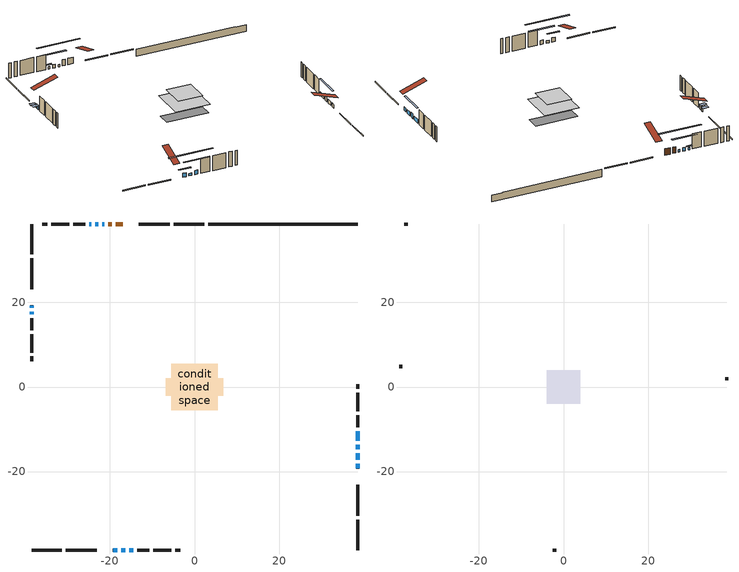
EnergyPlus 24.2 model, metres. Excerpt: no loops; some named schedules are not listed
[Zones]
conditioned space
 floor outside (Floor1 construction): -0.55,-0.55 -0.55,0.55 0.55,0.55 0.55,-0.55 z0.19
 floor adiabatic (AdiabaticFloorConstruction): -5.53,-5.53 -5.53,5.53 5.53,5.53 5.53,-5.53 z2.63
 floor foundation (Slab1 construction): -6.76,-2.08 -6.76,2.08 6.76,2.08 6.76,-2.08 z-2.13
 wall outside (RimJoist1 construction): 2.27,38.55 -4.91,38.55 / -38.55,-38.55 -31.38,-38.55 / -38.55,38.55 -38.55,31.38 / 38.55,-38.55 38.55,-31.38 z0.19:0.49
 wall outside (RimJoist2 construction): -5.84,38.55 -13.13,38.55 / -30.45,-38.55 -23.15,-38.55 / -38.55,30.45 -38.55,23.15 / 38.55,-30.45 38.55,-23.15 z0.19:0.49
 wall outside (AdiabaticWallConstruction 1): -17.01,38.55 -18.66,38.55 / -19.59,38.55 -20.45,38.55 z0.19:2.22
 wall outside (AdiabaticWallConstruction): -38.55,19.28 -38.55,18.72 z0.19:1.11; 38.55,-19.28 38.55,-18.13 / 38.55,-17.2 38.55,-15.68 / 38.55,-12.71 38.55,-10.42 z0.19:1.41; -19.28,-38.55 -18.26,-38.55 / -15.49,-38.55 -14.47,-38.55 z0.19:1.51; -21.37,38.55 -21.83,38.55 / -17.33,-38.55 -16.41,-38.55 / -24.45,38.55 -24.91,38.55 z0.19:0.95; 38.55,-14.75 38.55,-13.63 z0.19:1.71; -22.76,38.55 -23.52,38.55 z0.19:1.21; -38.55,17.79 -38.55,17.18 z0.19:1.31
 wall outside (Wall1 construction): -25.84,38.55 -28.71,38.55 / -13.54,-38.55 -10.67,-38.55 / -38.55,16.25 -38.55,13.38 / 38.55,-9.49 38.55,-6.62 z0.19:5.07
 wall outside (Wall2 construction): -29.64,38.55 -33.93,38.55 / -9.74,-38.55 -5.45,-38.55 / -38.55,12.45 -38.55,8.16 / 38.55,-5.69 38.55,-1.4 z0.19:5.07
 wall outside (Wall3 construction): -34.86,38.55 -35.95,38.55 / -4.52,-38.55 -3.42,-38.55 / -38.55,7.23 -38.55,6.14 / 38.55,-0.47 38.55,0.62 z0.19:5.07
 wall foundation (FoundationWall1 construction): 3.19,38.55,-2.13 3.19,38.55,0.19 35.01,38.55,0.19 35.01,38.55,-0.11 38.55,38.55,-0.11 38.55,38.55,-2.13
 window (WindowConstruction 8): -38.55,19.27 -38.55,18.72 z0.19:1.1
 window (WindowConstruction 5): 38.55,-19.27 38.55,-18.13 z0.19:1.41
 window (WindowConstruction 6): 38.55,-17.2 38.55,-15.68 z0.19:1.41
 window (WindowConstruction 7): -19.27,-38.55 -18.26,-38.55 z0.19:1.51
 window (WindowConstruction 10): -21.38,38.55 -21.83,38.55 z0.19:0.95
 window (WindowConstruction 11): -17.33,-38.55 -16.41,-38.55 z0.19:0.95
 window (WindowConstruction 9): 38.55,-14.75 38.55,-13.64 z0.19:1.71
 window (WindowConstruction): 38.55,-12.71 38.55,-10.42 z0.19:1.41
 window (WindowConstruction 1): -22.76,38.55 -23.52,38.55 z0.19:1.2
 window (WindowConstruction 2): -15.48,-38.55 -14.47,-38.55 z0.19:1.51
 window (WindowConstruction 3): -38.55,17.79 -38.55,17.18 z0.19:1.31
 window (WindowConstruction 4): -24.45,38.55 -24.91,38.55 z0.19:0.95
 door (Door): -17.01,38.55 -18.66,38.55 z0.19:2.22
 door (Door 1): -19.59,38.55 -20.45,38.55 z0.19:2.22
 ceiling adiabatic (AdiabaticFloorConstruction): 5.53,-5.53 5.53,5.53 -5.53,5.53 -5.53,-5.53 z2.63
attic - vented
 floor to conditioned space (Floor2 construction Reversed): -3.93,-3.93 -3.93,3.93 3.93,3.93 3.93,-3.93 z5.07
 wall outside (Wall4 construction): -36.88,38.55 -37.62,38.55 / -2.49,-38.55 -1.75,-38.55 / -38.55,5.21 -38.55,4.47 / 38.55,1.55 38.55,2.29 z0.19:5.07
 roof outside (Roof1 construction): -16.08,38.55,5.07 -16.08,30.89,7.62 -14.06,30.89,7.62 -14.06,38.55,5.07; -20.2,-38.55,5.07 -20.2,-30.89,7.62 -22.22,-30.89,7.62 -22.22,-38.55,5.07; -38.55,20.2,5.07 -30.89,20.2,7.62 -30.89,22.22,7.62 -38.55,22.22,5.07; 38.55,-20.2,5.07 30.89,-20.2,7.62 30.89,-22.22,7.62 38.55,-22.22,5.07
shading: -38.55,18.42 -38.55,19.57 -40.38,19.57 -40.38,18.42 z1.4; -16.74,-38.55 -20.8,-38.55 -20.8,-39.01 -16.74,-39.01 z3.03; -28.54,38.55 -14.67,38.55 -14.67,39.01 -28.54,39.01 z7.66; -9.7,-38.55 -24.04,-38.55 -24.04,-39.01 -9.7,-39.01 z7.66; 38.55,-9.97 38.55,-18.41 39.01,-18.41 39.01,-9.97 z5.37; -27.18,38.55 -19.1,38.55 -19.1,39.01 -27.18,39.01 z4.87; -10.81,-38.55 -19.14,-38.55 -19.14,-39.01 -10.81,-39.01 z5.17; -38.55,16.88 -38.55,18.09 -40.38,18.09 -40.38,16.88 z1.61; -25.52,38.55 -23.84,38.55 -23.84,39.01 -25.52,39.01 z1.56
[Building]
Building 1: Terrain=Suburbs
[Site:Location]
London AP_ON: Latitude {deg}=43.03; Longitude {deg}=-81.15; Time Zone {hr}=-5; Elevation {m}=278; Keep Site Location Information=Yes
[Site:GroundTemperature:Shallow]
3.98693, 1.93205, 1.76749, 2.74264, 6.6573, 10.5537, 13.9317, 16.0716, 16.2534, 14.513, 11.2211, 7.44421
[Site:WaterMainsTemperature]
Calculation Method=Schedule; Temperature Schedule=mains temperature schedule
[Material] Roughness=Rough; Thermal Absorptance=0.9
Name | Thickness {m} | Conductivity {W/m-K} | Density {kg/m3} | Specific Heat {J/kg-K} | Solar Absorptance | Visible Absorptance
asphalt or fiberglass shingles | 0.00635 | 0.162714 | 1121.4 | 1465.45 | 0.4 | 0.4
ceiling loosefill ins | 0.254 | 0.0480833 | 16.02 | 1046.75 | 0.7 | 0.7
ceiling stud and cavity | 0.1397 | 0.330568 | 65.682 | 1177.47 | 0.7 | 0.7
concrete 4.0 in. | 0.1016 | 1.803125 | 2242.8 | 837.4 | 0.7 | 0.7
concrete 8.0 in. | 0.2032 | 1.803125 | 2242.8 | 837.4 | 0.7 | 0.7
door material | 0.04445 | 0.053851 | 512.64 | 1214.23 | 0.7 | 0.7
exterior vertical ins | 0.0751497 | 0.029427 | 32.04 | 1214.23 | 0.7 | 0.7
floor covering | 0.0127 | 0.0433444 | 54.468 | 1339.84 | 0.6 | 0.6
floor rigid ins | 0.051816 | 0.029427 | 32.04 | 1214.23 | 0.7 | 0.7
floor rigid ins 1; wall rigid ins | 0.512978 | 0.029427 | 32.04 | 1214.23 | 0.7 | 0.7
floor stud and cavity | 0.1397 | 0.0887249 | 92.3553 | 1139.71 | 0.7 | 0.7
floor stud and cavity 1 | 0.1397 | 1.75129 | 37.0049 | 1207.88 | 0.7 | 0.7
furniture material conditioned space 1 | 0.1524 | 0.115458 | 640.8 | 1214.23 | 0.6 | 0.6
gypsum board | 0.0127 | 0.160291 | 801 | 837.4 | 0.6 | 0.6
gypsum board 1 | 0.0127 | 0.160291 | 801 | 837.4 | 0.7 | 0.7
osb sheathing 0.5 in. | 0.0127 | 0.115458 | 512.64 | 1214.23 | 0.7 | 0.7
osb sheathing 0.75 in. | 0.01905 | 0.115458 | 512.64 | 1214.23 | 0.7 | 0.7
osb sheathing 2.0 in. | 0.0508 | 0.115458 | 512.64 | 1214.23 | 0.7 | 0.7
rim joist stud and cavity | 0.0508 | 0.0292424 | 125.044 | 1163.47 | 0.6 | 0.6
rim joist stud and cavity 1 | 0.0508 | 0.0448274 | 125.044 | 1163.47 | 0.6 | 0.6
slab rigid ins | 0.0378081 | 0.029427 | 32.04 | 1214.23 | 0.7 | 0.7
wall stud and cavity | 0.1397 | 0.0947891 | 139.0536 | 1170.24 | 0.7 | 0.7
wall stud and cavity 1 | 0.1397 | 0.0938917 | 139.0536 | 1170.24 | 0.7 | 0.7
wall stud and cavity 2 | 0.1397 | 0.111587 | 139.0536 | 1170.24 | 0.7 | 0.7
wall stud and cavity 3 | 0.0889 | 6.9971 | 50.32683 | 1063.81 | 0.6 | 0.6
wall stud and cavity 4 | 0.0889 | 0.380278 | 52.3479 | 1209.89 | 0.7 | 0.7
wall stud and cavity 5 | 0.0889 | 0.391764 | 83.0341 | 1211.67 | 0.7 | 0.7
wood siding | 0.0254 | 0.102417 | 544.68 | 1172.36 | 0.4 | 0.4
wood siding 1 | 0.00254 | 0.102417 | 544.68 | 1172.36 | 0.4 | 0.4
wood siding 2; wood siding 3; wood siding 4 | 0.0254 | 0.102417 | 544.68 | 1172.36 | 0.7 | 0.7
[WindowMaterial:SimpleGlazingSystem]
Name | U-Factor {W/m2-K} | Solar Heat Gain Coefficient
WindowMaterial | 2.89408 | 0.69
WindowMaterial 1 | 3.02126 | 0.5
WindowMaterial 2 | 3.00537 | 0.5
WindowMaterial 3 | 3.023535 | 0.49
WindowMaterial 4 | 3.02808 | 0.44
WindowMaterial 5 | 2.94348 | 0.59
WindowMaterial 6 | 2.961077 | 0.56
WindowMaterial 7 | 2.6238 | 0.56
WindowMaterial 8 | 2.57895 | 0.58
WindowMaterial 9 | 3.06101 | 0.4
[Construction]
AdiabaticFloorConstruction: floor stud and cavity 1, floor rigid ins 1, osb sheathing 0.75 in., floor covering
AdiabaticWallConstruction: wood siding 3, wall rigid ins, wall stud and cavity 4, gypsum board
AdiabaticWallConstruction 1: wood siding 4, wall rigid ins, wall stud and cavity 4, gypsum board
Door; Door 1: door material
Floor1 construction: floor stud and cavity, floor rigid ins, osb sheathing 0.75 in., floor covering
Floor2 construction Reversed: gypsum board, ceiling stud and cavity, ceiling loosefill ins
FoundationWall1 construction: concrete 8.0 in., gypsum board 1
furniture construction conditioned space 1: furniture material conditioned space 1
PartitionWallConstruction: gypsum board, wall stud and cavity 5, gypsum board
RimJoist1 construction: wood siding 2, osb sheathing 2.0 in., rim joist stud and cavity
RimJoist2 construction: wood siding 2, osb sheathing 2.0 in., rim joist stud and cavity 1
Roof1 construction: asphalt or fiberglass shingles
Slab1 construction: slab rigid ins, concrete 4.0 in.
Wall1 construction: wood siding, osb sheathing 0.5 in., wall stud and cavity, gypsum board
Wall2 construction: wood siding, osb sheathing 0.5 in., wall stud and cavity 1, gypsum board
Wall3 construction: wood siding, osb sheathing 0.5 in., wall stud and cavity 2, gypsum board
Wall4 construction: wood siding 1, wall stud and cavity 3
WindowConstruction: WindowMaterial
WindowConstruction 1: WindowMaterial 1
WindowConstruction 10; WindowConstruction 11: WindowMaterial 9
WindowConstruction 2; WindowConstruction 7: WindowMaterial 2
WindowConstruction 3: WindowMaterial 3
WindowConstruction 4: WindowMaterial 4
WindowConstruction 5: WindowMaterial 5
WindowConstruction 6: WindowMaterial 6
WindowConstruction 8: WindowMaterial 7
WindowConstruction 9: WindowMaterial 8
[Zone] Multiplier=1; Part of Total Floor Area=Yes
Name | Volume {m3}
attic - vented | 25.6365
conditioned space | 459.1
[Space]
Name | Zone | Volume {m3}
attic - vented 1 | attic - vented | 25.6365
conditioned space 1 | conditioned space | 459.1
[ZoneInfiltration:EffectiveLeakageArea]
infil attic - vented 1: Zone or Space=attic - vented 1; Schedule=Always On Discrete; Effective Air Leakage Area {cm2}=2698.91; Stack Coefficient=0.000516679; Wind Coefficient=1.53579e-05
[ZoneMixing]
whole house fan mix: Zone or Space=attic - vented; Schedule=Always On Continuous; Design Flow Rate Calculation Method=Flow/Zone; Design Flow Rate {m3/s}=0; Source Zone or Space=conditioned space
[SurfaceProperty:ExposedFoundationPerimeter]
Slab1: Exposed Perimeter Calculation Method=TotalExposedPerimeter; Total Exposed Perimeter {m}=35.356
[InternalMass] Zone or ZoneList=conditioned space; Space or SpaceList=conditioned space 1
Name | Construction | Surface Area {m2}
furniture mass conditioned space 1 | furniture construction conditioned space 1 | 71.9961
partition wall mass | PartitionWallConstruction | 179.99
[Lights]
interior lighting: Zone or ZoneList or Space or SpaceList=conditioned space 1; Schedule=interior lighting schedule; Design Level Calculation Method=LightingLevel; Lighting Level {W}=343.2; Return Air Fraction=0; Fraction Radiant=0.6; Fraction Visible=0.2; Fraction Replaceable=1
[People]
occupants: Zone or ZoneList or Space or SpaceList=conditioned space 1; Number of People Schedule=occupants schedule; Number of People Calculation Method=People; Number of People=3; Fraction Radiant=0.314171; Sensible Heat Fraction=0.56303; Activity Level Schedule=occupants activity schedule; Carbon Dioxide Generation Rate {m3/s-W}=0; Enable ASHRAE 55 Comfort Warnings=No; Mean Radiant Temperature Calculation Type=EnclosureAveraged
[ElectricEquipment] Zone or ZoneList or Space or SpaceList=conditioned space 1; Design Level Calculation Method=EquipmentLevel
Name | Schedule | Design Level {W} | Fraction Latent | Fraction Radiant | Fraction Lost
clothes dryer | clothes dryer schedule | 140.772 | 0.015 | 0.081 | 0.85
clothes washer | clothes washer schedule | 32.1985 | 0.03 | 0.162 | 0.7
cooking range | cooking range schedule | 215.147 | 0.08 | 0.432 | 0.2
dishwasher | dishwasher schedule | 66.8632 | 0.3 | 0.18 | 0.4
fridge | fridge schedule | 72.9452 | 0 | 0.6 | 0
mech vent bath fan 0 | mech vent bath fan 0 schedule | 50.2 | 0 | 0 | 1
mech vent bath fan 1 | mech vent bath fan 1 schedule | 50.2 | 0 | 0 | 1
mech vent house fan | mech vent house fan schedule | 0 | 0 | 0 | 1
mech vent house fan cfis | mech vent house fan cfis schedule | 0 | 0 | 0 | 0
mech vent range fan 0 | mech vent range fan 0 schedule | 57 | 0 | 0 | 1
misc plug loads | misc plug loads schedule | 494.7 | 0.045 | 0.513 | 0.1
whole house fan | Always On Discrete | 0 | 0 | 0 | 1
[OtherEquipment] Zone or ZoneList or Space or SpaceList=conditioned space 1; Design Level Calculation Method=EquipmentLevel
Name | Fuel Type | Schedule | Design Level {W} | Fraction Latent | Fraction Radiant | Fraction Lost
clothes dryer 1 | Electricity | clothes dryer schedule | 0 | 0.015 | 0.081 | 0.85
cooking range 1 | Electricity | cooking range schedule | 0 | 0.08 | 0.432 | 0.2
general water use latent | None | general water use schedule | 62.594 | 1 | 0 | 0
general water use sensible | None | general water use schedule | -61.6891 | 0 | 0.6 | 0
mech vent house fan latent load | None | Always On Discrete | 0 | 1 | 0 | 0
mech vent house fan sensible load | None | Always On Discrete | 0 | 0 | 0 | 0
water heater energy adjustment1 | NaturalGas | Always On Discrete | 0.01 | 0 | 0 | 1
[ZoneInfiltration:DesignFlowRate] Zone or ZoneList or Space or SpaceList=conditioned space 1; Schedule=Always On Discrete; Design Flow Rate Calculation Method=Flow/Zone; Design Flow Rate {m3/s}=0
infil flow; natural vent flow; whole house fan flow
[AvailabilityManager:Scheduled]
central ac and furnace airloop Availability Manager: Schedule=Always On Discrete
[Foundation:Kiva]
Foundation Kiva 1: Initial Indoor Air Temperature {C}=18; Wall Height Above Grade {m}=0.189982; Wall Depth Below Slab {m}=0.2032; Custom Block Material Name 1=exterior vertical ins; Custom Block Depth 1 {m}=2.31999; Custom Block X Position 1 {m}=0.2159; Custom Block Z Position 1 {m}=0
[Foundation:Kiva:Settings]
Soil Conductivity {W/m-K}=0.849921; Soil Density {kg/m3}=1842.3; Soil Specific Heat {J/kg-K}=418.7; Ground Solar Absorptivity=0.9; Ground Thermal Absorptivity=0.9; Ground Surface Roughness {m}=0.03; Far-Field Width {m}=40; Deep-Ground Boundary Condition=ZeroFlux; Deep-Ground Depth {m}=40; Minimum Cell Dimension {m}=0.2; Maximum Cell Growth Coefficient=3; Simulation Timestep=Timestep
[Exterior:Lights]
exterior lighting: Schedule=exterior lighting schedule; Design Level {W}=75.6
[EnergyManagementSystem:GlobalVariable]
central_ac_and_furnace_airloop_Fan_RTF
infil_program_Qfan
infil_program_Qinf
natural_vent_program_Qnv
natural_vent_program_Qwhf
[EnergyManagementSystem:Sensor]
Name | Output:Variable or Output:Meter Index Key | Output:Variable or Output:Meter
airflow_gain | infil flow | Infiltration Sensible Heat Gain Energy
airflow_gain_1 | natural vent flow | Infiltration Sensible Heat Gain Energy
airflow_gain_2 | whole house fan flow | Infiltration Sensible Heat Gain Energy
airflow_loss | infil flow | Infiltration Sensible Heat Loss Energy
airflow_loss_1 | natural vent flow | Infiltration Sensible Heat Loss Energy
airflow_loss_2 | whole house fan flow | Infiltration Sensible Heat Loss Energy
clg_load_cond |  | Cooling:EnergyTransfer:Zone:CONDITIONED SPACE
clg_sp_s; clg_sp_s_1 | cooling setpoint | Schedule Value
clothes_dryer_exhaust_0_sch_s | clothes dryer exhaust 0 schedule | Schedule Value
cool_season | cooling season schedule | Schedule Value
htg_load_cond |  | Heating:EnergyTransfer:Zone:CONDITIONED SPACE
htg_sp_s; htg_sp_s_1 | heating setpoint | Schedule Value
ig_ee_conv | clothes dryer | Electric Equipment Convective Heating Energy
ig_ee_conv_2 | cooking range | Electric Equipment Convective Heating Energy
ig_ee_conv_4 | fridge | Electric Equipment Convective Heating Energy
ig_ee_conv_5 | misc plug loads | Electric Equipment Convective Heating Energy
ig_ee_conv_6 | whole house fan | Electric Equipment Convective Heating Energy
ig_ee_rad | clothes dryer | Electric Equipment Radiant Heating Energy
ig_ee_rad_2 | cooking range | Electric Equipment Radiant Heating Energy
ig_ee_rad_4 | fridge | Electric Equipment Radiant Heating Energy
ig_ee_rad_5 | misc plug loads | Electric Equipment Radiant Heating Energy
ig_ee_rad_6 | whole house fan | Electric Equipment Radiant Heating Energy
ig_lgt_conv | interior lighting | Lights Convective Heating Energy
ig_lgt_rad | interior lighting | Lights Radiant Heating Energy
ig_lgt_vis | interior lighting | Lights Visible Radiation Heating Energy
ig_oe_conv | clothes dryer 1 | Other Equipment Convective Heating Energy
ig_oe_conv_1 | cooking range 1 | Other Equipment Convective Heating Energy
ig_oe_conv_2 | general water use latent | Other Equipment Convective Heating Energy
ig_oe_conv_3 | general water use sensible | Other Equipment Convective Heating Energy
ig_oe_conv_4 | water heater energy adjustment1 | Other Equipment Convective Heating Energy
ig_oe_rad | clothes dryer 1 | Other Equipment Radiant Heating Energy
ig_oe_rad_1 | cooking range 1 | Other Equipment Radiant Heating Energy
ig_oe_rad_2 | general water use latent | Other Equipment Radiant Heating Energy
ig_oe_rad_3 | general water use sensible | Other Equipment Radiant Heating Energy
ig_oe_rad_4 | water heater energy adjustment1 | Other Equipment Radiant Heating Energy
ig_ppl_conv | occupants | People Convective Heating Energy
ig_ppl_rad | occupants | People Radiant Heating Energy
im_conv | furniture mass conditioned space 1 | Surface Inside Face Convection Heat Gain Energy
im_conv_1 | partition wall mass | Surface Inside Face Convection Heat Gain Energy
im_ig | furniture mass conditioned space 1 | Surface Inside Face Internal Gains Radiation Heat Gain Energy
im_ig_1 | partition wall mass | Surface Inside Face Internal Gains Radiation Heat Gain Energy
im_lgt | furniture mass conditioned space 1 | Surface Inside Face Lights Radiation Heat Gain Energy
im_lgt_1 | partition wall mass | Surface Inside Face Lights Radiation Heat Gain Energy
im_sol | furniture mass conditioned space 1 | Surface Inside Face Solar Radiation Heat Gain Energy
im_sol_1 | partition wall mass | Surface Inside Face Solar Radiation Heat Gain Energy
im_surf | furniture mass conditioned space 1 | Surface Inside Face Net Surface Thermal Radiation Heat Gain Energy
im_surf_1 | partition wall mass | Surface Inside Face Net Surface Thermal Radiation Heat Gain Energy
mech_vent_bath_fan_0_sch_s | mech vent bath fan 0 schedule | Schedule Value
mech_vent_bath_fan_1_sch_s | mech vent bath fan 1 schedule | Schedule Value
mech_vent_range_fan_0_sch_s | mech vent range fan 0 schedule | Schedule Value
mv_conv | mech vent bath fan 0 | Electric Equipment Convective Heating Energy
mv_conv_1 | mech vent bath fan 1 | Electric Equipment Convective Heating Energy
mv_conv_2 | mech vent house fan | Electric Equipment Convective Heating Energy
mv_conv_3 | mech vent house fan cfis | Electric Equipment Convective Heating Energy
mv_conv_4 | mech vent range fan 0 | Electric Equipment Convective Heating Energy
mv_conv_5 | mech vent house fan latent load | Other Equipment Convective Heating Energy
mv_conv_6 | mech vent house fan sensible load | Other Equipment Convective Heating Energy
mv_rad | mech vent bath fan 0 | Electric Equipment Radiant Heating Energy
mv_rad_1 | mech vent bath fan 1 | Electric Equipment Radiant Heating Energy
mv_rad_2 | mech vent house fan | Electric Equipment Radiant Heating Energy
mv_rad_3 | mech vent house fan cfis | Electric Equipment Radiant Heating Energy
mv_rad_4 | mech vent range fan 0 | Electric Equipment Radiant Heating Energy
mv_rad_5 | mech vent house fan latent load | Other Equipment Radiant Heating Energy
mv_rad_6 | mech vent house fan sensible load | Other Equipment Radiant Heating Energy
natural_vent_s | natural vent schedule | Schedule Value
out_pb_s |  | Site Outdoor Air Barometric Pressure
out_wt_s |  | Site Outdoor Air Humidity Ratio
site_vw_s |  | Site Wind Speed
ss_back_out | Window1 | Surface Window Shortwave from Zone Back Out Window Heat Transfer Rate
ss_back_out_1 | Window10 | Surface Window Shortwave from Zone Back Out Window Heat Transfer Rate
ss_back_out_10 | Window8 | Surface Window Shortwave from Zone Back Out Window Heat Transfer Rate
ss_back_out_11 | Window9 | Surface Window Shortwave from Zone Back Out Window Heat Transfer Rate
ss_back_out_2 | Window11 | Surface Window Shortwave from Zone Back Out Window Heat Transfer Rate
ss_back_out_3 | Window13 | Surface Window Shortwave from Zone Back Out Window Heat Transfer Rate
ss_back_out_4 | Window15 | Surface Window Shortwave from Zone Back Out Window Heat Transfer Rate
ss_back_out_5 | Window16 | Surface Window Shortwave from Zone Back Out Window Heat Transfer Rate
ss_back_out_6 | Window2 | Surface Window Shortwave from Zone Back Out Window Heat Transfer Rate
ss_back_out_7 | Window4 | Surface Window Shortwave from Zone Back Out Window Heat Transfer Rate
ss_back_out_8 | Window5 | Surface Window Shortwave from Zone Back Out Window Heat Transfer Rate
ss_back_out_9 | Window6 | Surface Window Shortwave from Zone Back Out Window Heat Transfer Rate
ss_conv | Door1 | Surface Inside Face Convection Heat Gain Energy
ss_conv_1 | Door3 | Surface Inside Face Convection Heat Gain Energy
ss_conv_10 | Window5 | Surface Inside Face Convection Heat Gain Energy
ss_conv_11 | Window6 | Surface Inside Face Convection Heat Gain Energy
ss_conv_12 | Window8 | Surface Inside Face Convection Heat Gain Energy
ss_conv_13 | Window9 | Surface Inside Face Convection Heat Gain Energy
ss_conv_2 | Window1 | Surface Inside Face Convection Heat Gain Energy
ss_conv_3 | Window10 | Surface Inside Face Convection Heat Gain Energy
ss_conv_4 | Window11 | Surface Inside Face Convection Heat Gain Energy
ss_conv_5 | Window13 | Surface Inside Face Convection Heat Gain Energy
ss_conv_6 | Window15 | Surface Inside Face Convection Heat Gain Energy
ss_conv_7 | Window16 | Surface Inside Face Convection Heat Gain Energy
ss_conv_8 | Window2 | Surface Inside Face Convection Heat Gain Energy
ss_conv_9 | Window4 | Surface Inside Face Convection Heat Gain Energy
ss_ig | Door1 | Surface Inside Face Internal Gains Radiation Heat Gain Energy
ss_ig_1 | Door3 | Surface Inside Face Internal Gains Radiation Heat Gain Energy
ss_ig_10 | Window5 | Surface Inside Face Internal Gains Radiation Heat Gain Energy
ss_ig_11 | Window6 | Surface Inside Face Internal Gains Radiation Heat Gain Energy
ss_ig_12 | Window8 | Surface Inside Face Internal Gains Radiation Heat Gain Energy
ss_ig_13 | Window9 | Surface Inside Face Internal Gains Radiation Heat Gain Energy
ss_ig_2 | Window1 | Surface Inside Face Internal Gains Radiation Heat Gain Energy
ss_ig_3 | Window10 | Surface Inside Face Internal Gains Radiation Heat Gain Energy
ss_ig_4 | Window11 | Surface Inside Face Internal Gains Radiation Heat Gain Energy
ss_ig_5 | Window13 | Surface Inside Face Internal Gains Radiation Heat Gain Energy
ss_ig_6 | Window15 | Surface Inside Face Internal Gains Radiation Heat Gain Energy
ss_ig_7 | Window16 | Surface Inside Face Internal Gains Radiation Heat Gain Energy
ss_ig_8 | Window2 | Surface Inside Face Internal Gains Radiation Heat Gain Energy
ss_ig_9 | Window4 | Surface Inside Face Internal Gains Radiation Heat Gain Energy
ss_lgt | Door1 | Surface Inside Face Lights Radiation Heat Gain Energy
ss_lgt_1 | Door3 | Surface Inside Face Lights Radiation Heat Gain Energy
ss_sol | Door1 | Surface Inside Face Solar Radiation Heat Gain Energy
ss_sol_1 | Door3 | Surface Inside Face Solar Radiation Heat Gain Energy
ss_surf | Door1 | Surface Inside Face Net Surface Thermal Radiation Heat Gain Energy
ss_surf_1 | Door3 | Surface Inside Face Net Surface Thermal Radiation Heat Gain Energy
ss_surf_10 | Window5 | Surface Inside Face Net Surface Thermal Radiation Heat Gain Energy
ss_surf_11 | Window6 | Surface Inside Face Net Surface Thermal Radiation Heat Gain Energy
ss_surf_12 | Window8 | Surface Inside Face Net Surface Thermal Radiation Heat Gain Energy
ss_surf_13 | Window9 | Surface Inside Face Net Surface Thermal Radiation Heat Gain Energy
ss_surf_2 | Window1 | Surface Inside Face Net Surface Thermal Radiation Heat Gain Energy
ss_surf_3 | Window10 | Surface Inside Face Net Surface Thermal Radiation Heat Gain Energy
ss_surf_4 | Window11 | Surface Inside Face Net Surface Thermal Radiation Heat Gain Energy
ss_surf_5 | Window13 | Surface Inside Face Net Surface Thermal Radiation Heat Gain Energy
ss_surf_6 | Window15 | Surface Inside Face Net Surface Thermal Radiation Heat Gain Energy
ss_surf_7 | Window16 | Surface Inside Face Net Surface Thermal Radiation Heat Gain Energy
ss_surf_8 | Window2 | Surface Inside Face Net Surface Thermal Radiation Heat Gain Energy
ss_surf_9 | Window4 | Surface Inside Face Net Surface Thermal Radiation Heat Gain Energy
ss_trans_in | Window1 | Surface Window Transmitted Solar Radiation Rate
ss_trans_in_1 | Window10 | Surface Window Transmitted Solar Radiation Rate
ss_trans_in_10 | Window8 | Surface Window Transmitted Solar Radiation Rate
ss_trans_in_11 | Window9 | Surface Window Transmitted Solar Radiation Rate
ss_trans_in_2 | Window11 | Surface Window Transmitted Solar Radiation Rate
ss_trans_in_3 | Window13 | Surface Window Transmitted Solar Radiation Rate
ss_trans_in_4 | Window15 | Surface Window Transmitted Solar Radiation Rate
ss_trans_in_5 | Window16 | Surface Window Transmitted Solar Radiation Rate
ss_trans_in_6 | Window2 | Surface Window Transmitted Solar Radiation Rate
ss_trans_in_7 | Window4 | Surface Window Transmitted Solar Radiation Rate
ss_trans_in_8 | Window5 | Surface Window Transmitted Solar Radiation Rate
ss_trans_in_9 | Window6 | Surface Window Transmitted Solar Radiation Rate
